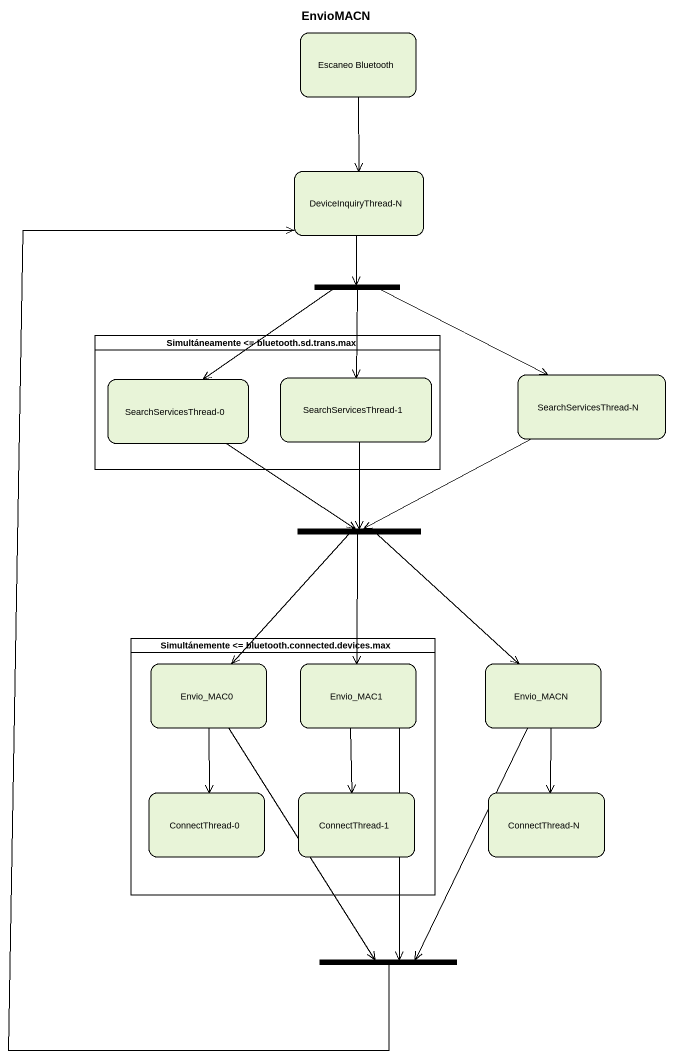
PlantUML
@startuml
title EnvioMACN
hide empty description
state "Escaneo Bluetooth" as Escaneo_Bluetooth
state "DeviceInquiryThread-N" as DeviceInquiryThread_N
state fork1 <<fork>>
state "Simultáneamente <= bluetooth.sd.trans.max" as Simultáneamente_bluetooth <<partition>> {
  state "SearchServicesThread-0" as SearchServicesThread_0
  state "SearchServicesThread-1" as SearchServicesThread_1
}
state "SearchServicesThread-N" as SearchServicesThread_N
state fork2 <<fork>>
state "Simultánemente <= bluetooth.connected.devices.max" as Simultánemente_bluetooth <<partition>> {
  state Envio_MAC0
  state Envio_MAC1
  state "ConnectThread-0" as ConnectThread_0
  state "ConnectThread-1" as ConnectThread_1
}
state Envio_MACN
state "ConnectThread-N" as ConnectThread_N
state fork3 <<join>>
Escaneo_Bluetooth --> DeviceInquiryThread_N
DeviceInquiryThread_N --> fork1
fork1 --> SearchServicesThread_0
fork1 --> SearchServicesThread_1
fork1 -right-> SearchServicesThread_N
SearchServicesThread_0 --> fork2
SearchServicesThread_1 --> fork2
SearchServicesThread_N -left-> fork2
fork2 --> Envio_MAC0
fork2 --> Envio_MAC1
fork2 --> Envio_MACN
Envio_MAC0 --> ConnectThread_0
Envio_MAC0 --> fork3
Envio_MAC1 --> ConnectThread_1
Envio_MAC1 --> fork3
Envio_MACN --> ConnectThread_N
Envio_MACN --> fork3
fork3 -up-> DeviceInquiryThread_N
@enduml
